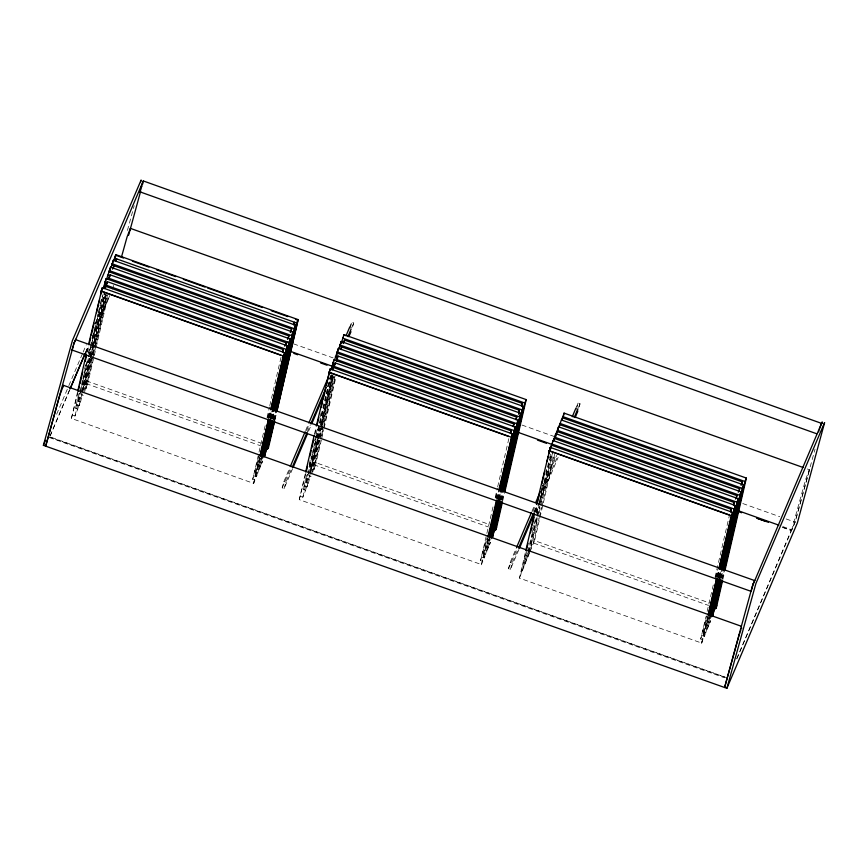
<?xml version="1.0" encoding="UTF-8"?>
<svg xmlns="http://www.w3.org/2000/svg" width="868" height="868" viewBox="0 0 868 868"><rect width="100%" height="100%" fill="white"/><g stroke="black" fill="none" stroke-linecap="round" stroke-linejoin="round"><path stroke-width="0.65" stroke-dasharray="4.34 3.25" d="M260.172 457.827L253.684 483.4L71.404 418.43L77.512 392.141M86.659 352.712L88.178 346.137M71.404 418.43L77.892 392.857M87.343 352.115L88.872 345.54M72.706 415.197L74.984 416.011L77.74 409.154L75.462 408.34L79.129 392.553M84.619 368.878L86.149 362.303M88.276 353.092L89.805 346.516M75.462 408.34L79.585 393.074M79.889 391.761L82.634 379.924M82.948 378.6L83.86 374.661M84.163 373.349L87.527 358.875M88.742 353.612L93.625 332.563M93.928 331.25L97.9 314.151M98.203 312.838L100.037 304.939M100.341 303.626L102.174 295.728M76.84 404.911L79.118 405.725L80.496 402.296L78.218 401.483L88.286 358.072M88.59 356.759L91.032 346.234M92.258 340.972L103.249 293.623M74.984 416.011L80.171 393.649M80.474 392.336L88.417 358.137M88.72 356.813L91.162 346.289M91.465 344.976L103.368 293.677M81.581 392L91.954 347.309M92.258 345.996L104.453 293.427M77.74 409.154L81.408 393.367M81.711 392.054L92.084 347.33M92.388 346.017L104.594 293.395M89.979 358.343L82.352 391.197L90.435 358.853M90.283 357.03L92.409 347.829M92.724 346.516L104.919 293.937M79.118 405.725L90.109 358.375M90.413 357.052L92.55 347.851M92.854 346.527L105.061 293.916M90.739 357.54L105.375 294.458M80.496 402.296L82.33 394.408M82.634 393.085L90.565 358.885M90.869 357.573L105.212 295.749M83.729 387.768L86.008 388.582L87.386 385.153L85.107 384.34L91.52 356.715M91.824 355.403L93.343 348.827M94.569 343.565L105.863 294.892M85.107 384.34L94.72 345.399M95.035 344.086L106.319 295.413M84.478 390.177L94.243 348.09M94.579 346.929L106.721 294.567M84.63 392.01L94.699 348.6M95.003 347.287L107.209 294.675M86.008 388.582L92.724 359.645M93.028 358.332L107.372 296.509M87.386 385.153L95.936 348.328M96.24 347.005L108.142 295.706M254.986 480.167L252.707 479.353L265.836 422.792M267.051 417.53L269.492 407.005M269.796 405.692L272.856 392.531M273.16 391.218L281.699 354.394M252.707 479.353L258.664 456.199M267.518 418.05L269.037 411.465M254.085 475.924L256.364 476.738L257.742 473.31L255.463 472.496L259.131 456.709M268.277 417.248L269.807 410.673M253.608 483.595L259.586 457.23M268.852 417.877L270.274 411.193M253.684 483.4L259.478 458.423M268.939 417.682L270.458 411.106M255.463 472.496L256.841 469.067L259.12 469.881L260.498 466.452L258.219 465.639L260.053 457.751M269.21 418.289L270.729 411.703M269.623 417.085L270.849 411.823M258.219 465.639L260.508 458.271M269.97 417.486L271.5 410.911M256.364 476.738L260.639 458.337M270.089 417.595L271.608 411.02M270.132 419.32L271.966 411.432M257.742 473.31L261.398 457.534M270.241 419.428L272.075 411.541M270.903 418.528L272.726 410.629M259.12 469.881L261.865 458.054M271.011 418.626L272.845 410.738M271.358 419.038L273.192 411.15M260.498 466.452L262.635 457.252M271.478 419.135L273.301 411.248M272.129 418.246L273.659 411.671M259.597 462.21L261.876 463.024L263.091 457.772M272.248 418.343L273.767 411.768M272.704 418.853L274.234 412.278M273.17 419.363L274.7 412.799M273.637 419.884L275.46 411.996M274.104 420.372L275.937 412.484M274.874 419.569L276.697 411.682M274.961 419.721L276.784 411.866M488.207 537.639L481.545 564.601L299.265 499.642L305.362 473.353M314.509 433.924L316.028 427.349M299.265 499.642L306.046 472.756M314.889 434.64L316.419 428.065M300.556 496.409L302.834 497.223L305.59 490.366L303.312 489.552L306.979 473.765M309.116 464.554L310.939 456.666M314.607 440.879L317.655 427.729M320.097 417.204L321.627 410.629M303.312 489.552L307.435 474.286M309.268 466.387L311.71 455.874M312.013 454.55L315.681 438.763M315.985 437.45L325.75 395.363M326.053 394.039L330.024 376.94M304.69 486.123L306.968 486.937L308.346 483.509L306.068 482.695L307.901 474.807M308.205 473.483L316.136 439.284M316.44 437.971L331.099 374.835M302.834 497.223L316.267 439.338M316.57 438.025L331.218 374.889M331.999 375.952L309.431 473.212L319.934 428.542M305.59 490.366L309.258 474.579M320.238 427.219L332.14 375.92M317.829 439.555L310.201 472.409L318.285 440.065M318.133 438.242L320.27 429.042M321.486 423.779L332.769 375.15M306.968 486.937L317.959 439.577M318.263 438.264L320.401 429.052M321.616 423.79L332.911 375.128M318.589 438.752L321.03 428.239M321.334 426.926L333.225 375.67M308.346 483.509L310.18 475.61M310.484 474.297L321.16 428.26M321.475 426.947L333.073 376.962M311.579 468.98L313.858 469.794L315.236 466.366L312.957 465.552L322.104 426.123M322.408 424.81L333.692 376.18M311.71 474.015L334.169 376.625M312.784 471.91L320.108 440.336M320.411 439.024L335.07 375.877M313.858 469.794L320.574 440.857M321.789 435.595L323.319 429.02M323.623 427.696L335.525 376.397M315.236 466.366L321.344 440.054M321.648 438.741L323.786 429.53M324.089 428.217L335.992 376.918M482.836 561.379L480.557 560.565L493.067 506.63M495.205 497.418L497.342 488.217M497.646 486.905L500.706 473.744M501.01 472.431L509.549 435.595M480.557 560.565L486.21 538.724M495.671 497.939L497.201 491.364M481.935 557.137L484.214 557.95L485.592 554.522L483.313 553.708L486.981 537.921M496.138 498.46L497.657 491.885M481.458 564.808L487.642 538.323M496.702 499.089L498.612 491.006M497.169 499.599L498.894 491.603M483.313 553.708L484.691 550.279L486.97 551.093L488.348 547.665L486.069 546.851L488.369 539.473M497.831 498.699L499.35 492.123M484.214 557.95L488.489 539.549M497.939 498.807L499.458 492.232M498.286 499.219L499.816 492.633M485.592 554.522L489.248 538.746M498.406 499.317L499.925 492.742M498.753 499.729L500.272 493.154M486.97 551.093L489.715 539.267M499.165 498.514L500.695 491.95M499.209 500.25L501.042 492.362M488.348 547.665L490.181 539.777M499.328 500.348L501.161 492.46M499.675 500.771L501.205 494.196M487.447 543.422L489.726 544.236L490.952 538.974M500.098 499.545L501.313 494.293M500.554 500.066L502.084 493.491M501.02 500.576L502.55 494M501.791 499.773L503.31 493.208M502.257 500.293L503.776 493.718M502.713 500.803L504.536 493.046M708.494 616.193L701.713 643.08L519.422 578.11L525.531 551.82M534.677 512.391L536.196 505.827M521.006 573.672L526.192 551.288M535.361 511.794L536.891 505.209M522.384 570.243L526.659 551.809M535.827 512.315L537.346 505.729M523.762 566.815L527.115 552.33M532.616 528.634L533.234 526.008M536.283 512.836L537.813 506.25M540.862 493.089L542.695 485.19M545.755 472.018L546.363 469.393M525.14 563.386L527.581 552.851M527.885 551.538L531.856 534.428M532.16 533.104L533.994 525.205M534.297 523.892L535.22 519.943M536.75 513.357L539.495 501.509M539.798 500.196L543.769 483.075M544.073 481.762L549.27 459.378M549.574 458.065L550.496 454.116M526.518 559.958L536.598 516.514M536.901 515.201L539.039 505.979M539.343 504.666L551.256 453.313M527.896 556.529L528.807 552.58M529.111 551.267L537.053 517.035M537.368 515.722L539.505 506.5M539.809 505.187L551.722 453.834M529.274 553.1L537.52 517.556M537.824 516.243L539.961 507.02M541.187 501.758L552.482 453.042M530.956 548.359L537.976 518.077M539.202 512.814L552.949 453.563M533.408 542.815L539.212 517.805M539.516 516.482L541.654 507.27M541.957 505.957L553.871 454.604M554.652 454.214L533.994 543.227L708.559 605.441M703.004 639.846L700.726 639.032L705.912 616.671M707.138 611.408L713.854 582.471M715.069 577.209L728.502 519.335M728.805 518.012L729.717 514.073M700.726 639.032L706.682 615.879M715.536 577.73L717.369 569.831M702.104 635.604L704.382 636.418L705.76 632.989L703.481 632.175L707.149 616.389M716.295 576.927L718.129 569.039M701.626 643.275L708.028 615.672M716.87 577.556L718.292 570.873M701.713 643.08L707.811 616.79M716.957 577.361L718.476 570.786M703.481 632.175L704.859 628.747L707.138 629.56L708.516 626.132L706.237 625.318L708.375 616.117M717.532 576.656L719.051 570.07M717.641 576.764L719.171 570.189M706.237 625.318L708.527 617.951M717.988 577.166L719.518 570.591M704.382 636.418L708.657 618.016M718.107 577.274L719.626 570.699M718.454 577.687L719.984 571.111M705.76 632.989L709.416 617.224M718.563 577.784L720.093 571.22M719.225 576.884L720.744 570.309M707.138 629.56L709.883 617.734M719.333 576.992L720.863 570.417M719.377 578.717L721.21 570.829M708.516 626.132L710.653 616.931M719.496 578.815L721.319 570.938M720.147 577.925L721.677 571.35M707.615 621.889L709.894 622.703L711.109 617.452M720.266 578.023L722.089 570.135M720.722 578.533L722.556 570.645M721.492 577.73L723.022 571.166M721.655 579.564L723.478 571.676M722.415 578.761L723.945 572.196M722.881 579.368L724.715 571.394M808.987 471.812L809.388 469.718L806.817 468.796M127.422 230.465L134.193 205.705M292.635 468.611L284.151 488.521L282.187 487.827L283.923 481.48L289.749 467.798M284.151 488.521L285.887 482.185L291.713 468.492M350.075 328.538L351.811 322.191L353.764 322.896L352.386 327.963M518.912 549.498L510.427 569.408L508.464 568.703L510.2 562.366L516.568 547.437M510.427 569.408L512.163 563.072L518.001 549.379M576.352 409.414L578.088 403.077L580.052 403.783L578.316 410.119M782.665 526.518L791.594 529.697L791.377 530.478L782.448 527.299M782.589 527.353L791.518 530.522L795.077 522.124L815.041 449.157M112.601 289.185L113.665 285.333M791.518 530.522L805.602 479.603L809.334 469.707M736.791 658.888L795.077 522.124L808.933 471.997M78.218 401.483L80.974 394.625L83.252 395.439M262.353 455.353L260.975 458.781L263.254 459.595L261.876 463.024M306.068 482.695L308.824 475.838L311.102 476.651M312.957 465.552L314.335 462.123L488.966 524.37M490.203 536.565L488.825 539.994L491.104 540.807L489.726 544.236M519.422 578.11L529.48 553.1M529.979 551.853L534.504 540.59L709.134 602.837M710.371 615.032L708.993 618.461L711.272 619.275L709.894 622.703M56.648 414.253L68.301 386.9M68.832 385.652L82.612 353.33M83.144 352.082L86.323 344.629M95.328 323.493L107.513 294.892M69.7 389.71L49.693 436.767L727.124 677.854M85.498 352.56L88.135 346.365M93.397 333.974L109.715 295.587M50.008 436.311L70.048 388.951M85.422 352.896L88.449 345.898M92.127 337.229L109.791 295.706M305.666 430.463L308.314 424.235M349.685 327.171L351.811 322.191M282.187 487.827L290.671 467.906M306.588 430.582L309.236 424.354M307.098 432.405L310.277 424.94M329.905 378.893L331.489 375.16M351.649 327.876L353.764 322.896M308.541 431.277L311.2 425.06M327.637 386.477L332.411 375.28M531.943 511.339L534.601 505.122M541.491 488.944L555.813 455.342M576.493 406.81L578.088 403.077M508.464 568.703L516.948 548.793M532.865 511.458L535.513 505.241M541.35 491.548L556.724 455.461M533.907 512.044L536.554 505.827M540.276 497.114L557.777 456.047M578.457 407.515L580.052 403.783M534.829 512.163L538.54 503.451M539.071 502.203L558.157 457.403M736.823 658.497L791.594 529.697M293.536 343.847L333.106 357.909M521.972 425.049L553.882 436.387M742.758 503.527L779.757 516.688M786.148 518.956L795.077 522.124M724.65 677.051L49.595 437.092M49.476 437.548L724.357 677.724M86.485 380.911L261.116 443.157M86.073 383.58L260.628 445.794M313.825 464.76L488.391 526.974M283.923 481.48L285.887 482.185M510.2 562.366L512.163 563.072"/><path stroke-width="1.3" d="M141.104 180.067L72.413 340.571L43.4 445.338L726.885 688.302L797.356 522.937L824.589 422.705M143.307 180.967L73.379 344.954M75.69 339.681L754.693 580.583M141.05 180.436L140.703 181.889M822.148 423.085L822.202 421.891L752.35 586.247M77.816 390.828L86.355 354.025M88.786 343.511L102.283 287.709L284.563 352.679L271.456 409.197M78.196 391.544L79.411 386.282M80.03 383.656L82.764 371.829M85.205 361.316L86.431 356.054M89.48 342.914L90.695 337.652M91.303 335.026L94.048 323.2M96.489 312.686L99.234 300.86M100.764 294.285L102.283 287.709M103.238 288.643L106.135 278.628L286.136 342.784L285.529 345.421M104.312 286.527L106.135 278.628M106.601 279.149L110.551 267.138L292.831 332.108L274.841 409.653M104.746 288.588L107.317 281.666L287.319 345.822L272.378 410.228M109.335 272.4L110.551 267.138M106.124 286.82L107.317 281.666M111.017 267.659L113.307 260.281L295.587 325.25L275.764 410.683M108.413 279.442L110.073 274.809L290.075 338.965L273.615 409.935M112.091 265.543L113.307 260.281M109.184 278.65L110.073 274.809M113.795 260.693L115.78 254.639L298.06 319.598L277.011 410.369M114.565 259.901L115.78 254.639M114.619 260.541L115.835 255.3L123.473 258.024M113.317 268.364L113.925 265.727L291.648 329.07L291.04 331.706M116.073 261.507L116.681 258.87L115.769 261.159M282.773 352.278L283.38 349.641L105.657 286.299M260.009 455.993L268.548 419.19M270.99 408.676L283.185 356.108M260.096 455.798L268.635 418.994M270.762 409.794L284.563 352.679M286.299 344.618L286.907 341.992M260.476 456.514L269.015 419.711M288.284 338.563L288.892 335.927L108.891 271.771M261.246 455.711L269.481 420.221M271.912 409.707L287.319 345.822M261.702 456.221L270.241 419.428M262.169 456.742L270.707 419.938M272.845 410.738L290.075 338.965M262.635 457.252L271.174 420.448M293.796 324.849L294.404 322.212L293.493 324.502M263.405 456.449L271.63 420.969M274.071 410.455L292.831 332.108M263.861 456.969L272.4 420.166M272.867 420.687L264.632 456.167L273.333 421.197M275.004 411.486L294.209 328.679L295.587 325.25M273.8 421.685L267.387 449.309L274.559 420.893M276.241 411.161L296.682 323.026L298.06 319.598M268.277 448.517L274.657 421.034M277.087 410.564L298.039 320.238L295.489 319.337M305.666 472.04L314.205 435.237M316.332 426.036L330.133 368.922L512.413 433.891L499.306 490.409M306.35 471.433L307.576 466.181M310.006 455.667L311.232 450.405M311.84 447.779L313.673 439.892M317.026 425.439L318.849 417.551M321.29 407.038L322.516 401.776M323.124 399.15L324.947 391.262M326.476 384.698L330.133 368.922M331.088 369.844L333.985 359.84L513.997 423.996L513.379 426.633M331.858 369.052L333.985 359.84M334.451 360.361L338.401 348.35L520.681 413.32L502.388 492.178M332.596 369.801L335.167 362.878L515.169 427.034L500.228 491.429M336.882 354.925L338.401 348.35M334.278 366.708L335.167 362.878M338.867 348.871L341.157 341.493L523.437 406.463L503.614 491.896M336.263 360.654L337.923 356.021L517.925 420.177L501.465 491.147M339.638 348.068L341.157 341.493M336.73 361.175L337.923 356.021M341.319 343.327L343.912 334.636L526.192 399.606L504.84 491.744M343.63 335.84L343.912 334.636M341.167 349.576L341.775 346.94L519.498 410.282L518.587 414.231M343.923 342.719L344.531 340.082L522.254 403.425L521.646 406.061M510.623 433.49L511.241 430.853L333.507 367.511M487.859 537.205L496.485 500.207M498.84 489.888L512.413 433.891M488.63 536.402L496.865 500.923M516.135 419.776L516.742 417.139L336.741 352.983M489.096 536.923L497.635 500.12M499.773 490.919L515.169 427.034M489.563 537.433L498.091 500.63M490.019 537.943L498.558 501.151M500.999 490.637L517.925 420.177M490.789 537.151L499.024 501.661M491.255 537.661L499.794 500.858M502.225 490.344L520.681 413.32M491.711 538.182L500.25 501.379M500.717 501.888L492.481 537.379L501.183 502.409M503.158 491.375L522.059 409.891L523.437 406.463M501.943 501.606L495.237 530.522L496.615 527.093M504.384 491.093L524.814 403.034L526.192 399.606M496.04 529.697L502.409 502.116M525.834 550.507L534.373 513.704M536.5 504.503L550.301 447.389L732.581 512.359L719.474 568.876M526.811 548.663L528.026 543.39M530.478 532.854L531.693 527.592M532.301 524.956L534.135 517.057M537.498 502.583L539.332 494.673M541.773 484.149L544.529 472.3M546.97 461.765L548.185 456.492M548.804 453.866L550.301 447.389M550.486 449.114L553.057 440.532L735.337 505.501L720.7 568.594M553.057 440.532L552.775 441.736L554.153 438.318L734.154 502.464L733.547 505.1M553.545 440.944L555.813 433.674L738.093 498.644L721.634 569.614M554.619 438.839L555.813 433.674M555.694 436.723L558.569 426.817L740.849 491.787L722.86 569.332M557.375 431.982L558.569 426.817M559.057 427.23L561.325 419.96L743.605 484.93L723.782 570.363M561.813 420.372L564.081 413.114L746.361 478.073L725.008 570.211M563.473 415.739L564.081 413.114M730.791 511.957L731.399 509.321L551.397 445.165L550.019 448.593M708.331 614.36L716.567 578.869M719.008 568.356L731.203 515.787M708.114 615.477L716.653 578.674M719.084 568.16L732.581 512.359M708.798 614.88L717.337 578.077M736.303 498.243L736.91 495.617L556.909 431.461L555.531 434.89M709.264 615.39L717.803 578.587M719.93 569.386L735.337 505.501M709.72 615.9L718.259 579.108M739.059 491.386L739.666 488.76L559.665 424.604L558.287 428.032M710.187 616.421L718.726 579.618M721.167 569.104L738.093 498.644M710.957 615.618L719.496 578.815M741.815 484.528L742.422 481.903L562.421 417.747L561.509 420.025M711.424 616.139L719.963 579.336M722.089 570.135L740.849 491.787M711.879 616.649L720.418 579.846M720.885 580.366L712.65 615.846L721.351 580.876M723.326 569.853L742.227 488.358L743.605 484.93M722.111 580.074L715.406 608.989L716.784 605.56M724.248 570.873L744.983 481.501L746.361 478.073M716.208 608.175L722.577 580.594M63.375 386.618L63.57 385.37L741.196 626.219M130.276 229.651L130.471 228.403L802.987 467.44M128.627 235.185L140.746 190.884M726.885 688.302L755.898 583.535L824.524 422.673M121.477 257.047L127.075 236.942L130.417 228.371M142.797 183.365L142.493 184.407M818.6 431.841L818.969 430.571M753.37 583.394L751.232 591.13M751.948 587.658L724.596 687.489L739.08 635.246M73.096 346.082L72.066 350.032L751.048 591.336M752.1 587.191L752.404 586.247M739.156 635.018L739.937 632.653M819.414 429.183L819.815 428M141.896 186.251L141.668 186.956M74.116 342.99L45.678 446.152L59.762 395.222L63.516 385.338M73.932 343.316L75.722 339.247M819.967 427.544L821.54 423.649M753.142 583.936L754.65 580.518M740.35 631.503L740.816 630.222M141.028 188.768L140.724 189.571M112.547 269.156L113.925 265.727M282.469 351.931L283.38 349.641M284.758 346.213L286.136 342.784M287.514 339.355L288.892 335.927M290.27 332.498L291.648 329.07M340.864 349.229L341.775 346.94M343.153 343.511L344.531 340.082M510.319 433.143L511.241 430.853M513.075 426.286L513.997 423.996M515.831 419.428L516.742 417.139M518.587 412.571L519.498 410.282M521.342 405.714L522.254 403.425M730.487 511.61L731.399 509.321M733.243 504.753L734.154 502.464M735.532 499.035L736.91 495.617M738.288 492.189L739.666 488.76M741.044 485.331L742.422 481.903M43.4 445.338L45.516 440.358M70.232 388.473L84.966 353.797M70.048 388.951L85.281 353.33M290.281 466.55L305.135 431.711M308.845 422.998L328.473 376.951M345.974 335.883L349.685 327.171M292.245 467.255L307.098 432.405M310.809 423.692L326.194 387.605M347.938 336.589L351.117 329.124M293.167 467.364L307.489 433.772M311.731 423.812L324.458 393.942M348.849 336.697L350.976 331.728M516.568 547.437L531.411 512.587M535.654 502.637L540.428 491.429M572.251 416.77L575.961 408.058M518.521 548.131L533.375 513.292M574.215 417.465L577.925 408.752M519.444 548.25L534.297 513.4M575.137 417.584L577.784 411.367M741.38 628.833L741.739 627.987M140.193 190.862L139.694 191.752L816.842 433.816M72.489 349.381L72.109 350.032M290.216 351.269L332.314 366.253M517.295 432.08L553.024 444.796M738.006 510.634L778.835 525.162M293.829 353.406L297.659 354.762M320.618 362.943L326.997 365.211M537.498 440.119L546.428 443.298M737.8 511.404L741.619 512.771M756.929 518.218L768.419 522.297M757.07 518.283L765.999 521.451M821.736 423.443L143.274 180.935L139.639 191.741M132.403 261.203L148.96 267.105M156.609 269.829L175.716 276.642M183.365 279.366L205.022 287.091M207.571 288.002L262.364 307.532M271.283 310.701L287.851 316.614M342.534 338.064L524.814 403.034M562.703 416.542L744.983 481.501M114.402 258.067L296.682 323.026M111.929 263.709L294.209 328.679M339.779 344.921L522.059 409.891M559.947 423.389L742.227 488.358M109.173 270.566L291.453 335.536M337.023 351.779L519.303 416.749M557.191 430.246L739.471 495.216M107.513 275.199L109.791 276.013M335.363 356.412L337.641 357.225M108.695 278.237L288.697 342.393M336.545 359.45L516.547 423.606M554.435 437.103L736.715 502.073M104.757 282.057L107.035 282.87M332.607 363.269L334.885 364.083M105.939 285.095L285.941 349.251M333.789 366.307L513.791 430.463M551.679 443.96L733.959 508.93M100.992 290.943L283.272 355.913M328.842 372.155L511.122 437.114M549.01 450.622L731.29 515.592M100.905 291.138L280.906 355.294M328.755 372.35L508.756 436.506M548.923 450.817L728.925 514.974"/></g></svg>
